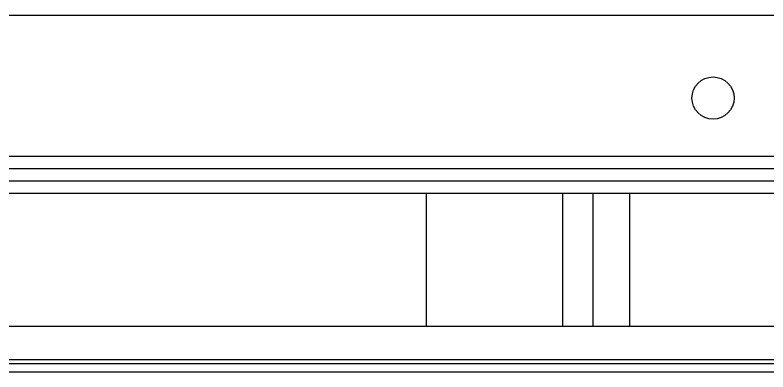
# Model space of a CAD drawing. Header units: millimetres. Extents: x 3795014 to 4300160, y 3869364 to 4016788.
# Drawn here: x 4226457.3 to 4226548, y 3924323.5 to 3924366.5 of the extents above; entities that cross this region are included whole.
import ezdxf

# ---------------------------------------------------------------- set-up
doc = ezdxf.new("R2010")
doc.units = ezdxf.units.MM
doc.layers.add('линия перехода', color=7, linetype='Continuous')
doc.layers.add('основная', color=7, linetype='Continuous', lineweight=50)

msp = doc.modelspace()

# ---------------------------------------------------------------- linework, layer by layer
at = {"layer": 'линия перехода', "color": 0, "linetype": 'Continuous', "lineweight": -3}
for p, q in [((4226202.921, 3924349.531), (4226606.421, 3924349.531)), ((4226523.298, 3924329.031), (4226523.298, 3924345.031)), ((4226526.973, 3924329.031), (4226526.973, 3924345.031)), ((4226416.958, 3924325.031), (4226577.783, 3924325.031)), ((4226269.165, 3924323.531), (4226655.499, 3924323.531))]:
    msp.add_line(p, q, dxfattribs=at)
at = {"layer": 'основная', "color": 0, "linetype": 'Continuous', "lineweight": -3}
for p, q in [((4226202.921, 3924366.531), (4226603.921, 3924366.531)), ((4226201.921, 3924348.031), (4226606.421, 3924348.031)), ((4226714.297, 3924346.531), (4226200.421, 3924346.531)), ((4226578.967, 3924345.031), (4226415.774, 3924345.031)), ((4226506.879, 3924329.031), (4226506.879, 3924345.031)), ((4226531.378, 3924329.031), (4226531.378, 3924345.031)), ((4226414.898, 3924329.031), (4226579.842, 3924329.031)), ((4226269.424, 3924324.531), (4226655.758, 3924324.531))]:
    msp.add_line(p, q, dxfattribs=at)
msp.add_circle((4226541.421, 3924356.531), 2.542, dxfattribs=at)

doc.saveas('drawing.dxf')
